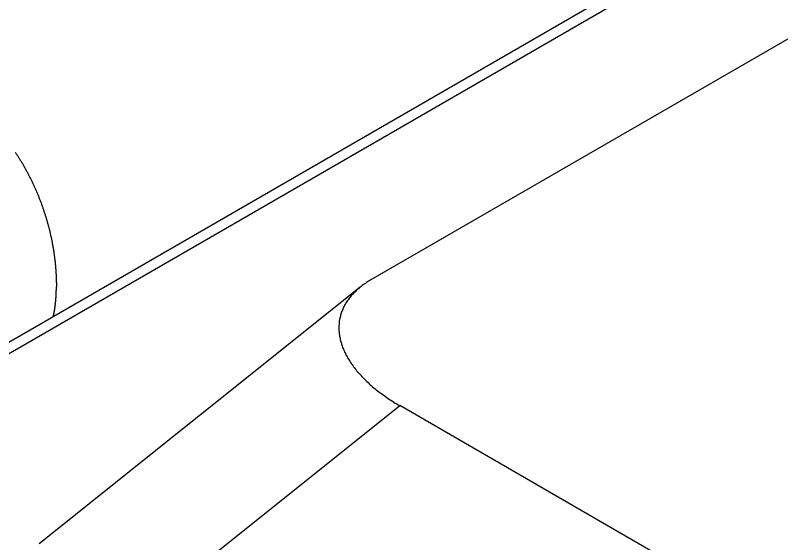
# Model space of a CAD drawing. Extents: x 3.27 to 9.48, y 3.29 to 7.63.
# Drawn here: x 7.7786 to 8.0045, y 7.1976 to 7.3533 of the extents above; entities that cross this region are included whole.
import ezdxf

# ---------------------------------------------------------------- set-up
doc = ezdxf.new("R2010")
doc.units = 0
doc.layers.add('VISIBLE_EDGES_ANSI_', color=7, linetype='CONTINUOUS')
doc.layers.add('VISIBLE_TANGENT_EDGES_ANSI', color=7, linetype='CONTINUOUS')

msp = doc.modelspace()

# ---------------------------------------------------------------- linework, layer by layer
at = {"layer": 'VISIBLE_EDGES_ANSI_'}
for p, q in [((8.17055, 7.48436), (7.69729, 7.21113)), ((8.21164, 7.46485), (7.8834, 7.27533)), ((7.88026, 7.27321), (7.78563, 7.19762)), ((8.19292, 7.06449), (7.8919, 7.23828))]:
    msp.add_line(p, q, dxfattribs=at)
for points in [[(7.77857, 7.31301, 0), (7.7787, 7.31281, 0), (7.77883, 7.31262, 0), (7.77895, 7.31242, 0), (7.77908, 7.31222, 0), (7.77921, 7.31203, 0), (7.77933, 7.31183, 0), (7.77945, 7.31163, 0), (7.77958, 7.31143, 0), (7.7797, 7.31123, 0), (7.77982, 7.31103, 0), (7.77994, 7.31083, 0), (7.78007, 7.31063, 0), (7.78019, 7.31043, 0), (7.78031, 7.31023, 0), (7.78043, 7.31002, 0), (7.78055, 7.30982, 0), (7.78067, 7.30962, 0), (7.78078, 7.30941, 0), (7.7809, 7.30921, 0), (7.78102, 7.30901, 0), (7.78113, 7.3088, 0), (7.78125, 7.3086, 0), (7.78137, 7.30839, 0), (7.78148, 7.30818, 0), (7.78159, 7.30798, 0), (7.78171, 7.30777, 0), (7.78182, 7.30756, 0), (7.78193, 7.30735, 0), (7.78205, 7.30715, 0), (7.78216, 7.30694, 0), (7.78227, 7.30673, 0), (7.78238, 7.30652, 0), (7.78249, 7.30631, 0), (7.7826, 7.3061, 0), (7.78271, 7.30589, 0), (7.78281, 7.30568, 0), (7.78292, 7.30546, 0), (7.78303, 7.30525, 0), (7.78313, 7.30504, 0), (7.78324, 7.30483, 0), (7.78334, 7.30461, 0), (7.78345, 7.3044, 0), (7.78355, 7.30418, 0), (7.78365, 7.30397, 0), (7.78376, 7.30375, 0), (7.78386, 7.30354, 0), (7.78396, 7.30332, 0), (7.78406, 7.30311, 0), (7.78416, 7.30289, 0), (7.78426, 7.30267, 0), (7.78436, 7.30245, 0), (7.78445, 7.30224, 0), (7.78455, 7.30202, 0), (7.78465, 7.3018, 0), (7.78474, 7.30158, 0), (7.78484, 7.30136, 0), (7.78493, 7.30114, 0), (7.78503, 7.30092, 0), (7.78512, 7.3007, 0), (7.78521, 7.30048, 0), (7.7853, 7.30025, 0), (7.78539, 7.30003, 0), (7.78549, 7.29981, 0), (7.78557, 7.29959, 0), (7.78566, 7.29936, 0), (7.78575, 7.29914, 0), (7.78584, 7.29891, 0), (7.78593, 7.29869, 0), (7.78601, 7.29846, 0), (7.7861, 7.29824, 0), (7.78618, 7.29801, 0), (7.78627, 7.29779, 0), (7.78635, 7.29756, 0), (7.78643, 7.29733, 0), (7.78652, 7.2971, 0), (7.7866, 7.29688, 0), (7.78668, 7.29665, 0), (7.78676, 7.29642, 0), (7.78684, 7.29619, 0), (7.78691, 7.29596, 0), (7.78699, 7.29573, 0), (7.78707, 7.2955, 0), (7.78715, 7.29527, 0), (7.78722, 7.29504, 0), (7.78729, 7.29481, 0), (7.78737, 7.29458, 0), (7.78744, 7.29434, 0), (7.78751, 7.29411, 0), (7.78759, 7.29388, 0), (7.78766, 7.29365, 0), (7.78773, 7.29341, 0), (7.7878, 7.29318, 0), (7.78786, 7.29295, 0), (7.78793, 7.29271, 0), (7.788, 7.29248, 0), (7.78807, 7.29224, 0), (7.78813, 7.29201, 0), (7.7882, 7.29177, 0), (7.78826, 7.29154, 0), (7.78832, 7.2913, 0), (7.78838, 7.29106, 0), (7.78845, 7.29083, 0), (7.78851, 7.29059, 0), (7.78857, 7.29035, 0), (7.78863, 7.29012, 0), (7.78868, 7.28988, 0), (7.78874, 7.28964, 0), (7.7888, 7.2894, 0), (7.78886, 7.28916, 0), (7.78891, 7.28892, 0), (7.78897, 7.28869, 0), (7.78902, 7.28845, 0), (7.78907, 7.28821, 0), (7.78912, 7.28797, 0), (7.78917, 7.28773, 0), (7.78923, 7.28749, 0), (7.78928, 7.28725, 0), (7.78932, 7.28701, 0), (7.78937, 7.28676, 0), (7.78942, 7.28652, 0), (7.78947, 7.28628, 0), (7.78951, 7.28604, 0), (7.78956, 7.2858, 0), (7.7896, 7.28556, 0), (7.78964, 7.28531, 0), (7.78969, 7.28507, 0), (7.78973, 7.28483, 0), (7.78977, 7.28459, 0), (7.78981, 7.28434, 0), (7.78985, 7.2841, 0), (7.78988, 7.28386, 0), (7.78992, 7.28361, 0), (7.78996, 7.28337, 0), (7.78999, 7.28313, 0), (7.79003, 7.28288, 0), (7.79006, 7.28264, 0), (7.7901, 7.28239, 0), (7.79013, 7.28215, 0), (7.79016, 7.2819, 0), (7.79019, 7.28166, 0), (7.79022, 7.28141, 0), (7.79025, 7.28117, 0), (7.79028, 7.28092, 0), (7.7903, 7.28068, 0), (7.79033, 7.28043, 0), (7.79036, 7.28019, 0), (7.79038, 7.27994, 0), (7.7904, 7.2797, 0), (7.79043, 7.27945, 0), (7.79045, 7.2792, 0), (7.79047, 7.27896, 0), (7.79049, 7.27871, 0), (7.79051, 7.27846, 0), (7.79053, 7.27822, 0), (7.79054, 7.27797, 0), (7.79056, 7.27772, 0), (7.79058, 7.27748, 0), (7.79059, 7.27723, 0), (7.79061, 7.27698, 0), (7.79062, 7.27674, 0), (7.79063, 7.27649, 0), (7.79064, 7.27624, 0), (7.79065, 7.27599, 0), (7.79066, 7.27575, 0), (7.79067, 7.2755, 0), (7.79068, 7.27525, 0), (7.79069, 7.27501, 0), (7.79069, 7.27476, 0), (7.7907, 7.27451, 0), (7.7907, 7.27426, 0), (7.7907, 7.27401, 0), (7.79071, 7.27377, 0), (7.79071, 7.27352, 0), (7.79071, 7.27327, 0)], [(7.8834, 7.27533, 0), (7.88306, 7.27513, 0), (7.88272, 7.27493, 0), (7.8824, 7.27473, 0), (7.88207, 7.27452, 0), (7.88176, 7.27431, 0), (7.88145, 7.27409, 0), (7.88114, 7.27388, 0), (7.88084, 7.27366, 0), (7.88055, 7.27343, 0), (7.88026, 7.27321, 0), (7.87998, 7.27298, 0), (7.8797, 7.27275, 0), (7.87944, 7.27251, 0), (7.87917, 7.27228, 0), (7.87891, 7.27204, 0), (7.87866, 7.27179, 0), (7.87842, 7.27155, 0), (7.87818, 7.2713, 0), (7.87795, 7.27105, 0), (7.87772, 7.2708, 0), (7.8775, 7.27054, 0), (7.87729, 7.27029, 0), (7.87708, 7.27003, 0), (7.87688, 7.26976, 0), (7.87669, 7.2695, 0), (7.8765, 7.26923, 0), (7.87632, 7.26896, 0), (7.87614, 7.26869, 0), (7.87597, 7.26842, 0), (7.87581, 7.26814, 0), (7.87566, 7.26787, 0), (7.87551, 7.26759, 0), (7.87537, 7.2673, 0), (7.87523, 7.26702, 0), (7.8751, 7.26673, 0), (7.87498, 7.26645, 0), (7.87487, 7.26616, 0), (7.87476, 7.26587, 0), (7.87466, 7.26557, 0), (7.87456, 7.26528, 0), (7.87448, 7.26498, 0), (7.8744, 7.26469, 0), (7.87432, 7.26439, 0), (7.87425, 7.26409, 0), (7.87419, 7.26378, 0), (7.87414, 7.26348, 0), (7.87409, 7.26317, 0), (7.87405, 7.26287, 0), (7.87402, 7.26256, 0), (7.874, 7.26225, 0), (7.87398, 7.26194, 0), (7.87396, 7.26163, 0), (7.87396, 7.26132, 0), (7.87396, 7.261, 0), (7.87397, 7.26069, 0), (7.87398, 7.26037, 0), (7.87401, 7.26006, 0), (7.87404, 7.25974, 0), (7.87407, 7.25942, 0), (7.87412, 7.2591, 0), (7.87416, 7.25878, 0), (7.87422, 7.25846, 0), (7.87429, 7.25814, 0), (7.87436, 7.25782, 0), (7.87443, 7.2575, 0), (7.87452, 7.25718, 0), (7.87461, 7.25686, 0), (7.87471, 7.25653, 0), (7.87481, 7.25621, 0), (7.87492, 7.25589, 0), (7.87504, 7.25556, 0), (7.87516, 7.25524, 0), (7.87529, 7.25491, 0), (7.87543, 7.25459, 0), (7.87558, 7.25427, 0), (7.87573, 7.25394, 0), (7.87589, 7.25362, 0), (7.87605, 7.25329, 0), (7.87622, 7.25297, 0), (7.8764, 7.25264, 0), (7.87658, 7.25232, 0), (7.87678, 7.252, 0), (7.87697, 7.25167, 0), (7.87718, 7.25135, 0), (7.87739, 7.25103, 0), (7.8776, 7.25071, 0), (7.87783, 7.25039, 0), (7.87805, 7.25007, 0), (7.87829, 7.24975, 0), (7.87853, 7.24943, 0), (7.87878, 7.24911, 0), (7.87903, 7.24879, 0), (7.87929, 7.24848, 0), (7.87956, 7.24816, 0), (7.87983, 7.24785, 0), (7.88011, 7.24753, 0), (7.88039, 7.24722, 0), (7.88069, 7.24691, 0), (7.88098, 7.2466, 0), (7.88128, 7.24629, 0), (7.88159, 7.24598, 0), (7.8819, 7.24567, 0), (7.88222, 7.24537, 0), (7.88255, 7.24506, 0), (7.88288, 7.24476, 0), (7.88321, 7.24446, 0), (7.88356, 7.24416, 0), (7.8839, 7.24386, 0), (7.88426, 7.24356, 0), (7.88461, 7.24327, 0), (7.88498, 7.24297, 0), (7.88534, 7.24268, 0), (7.88572, 7.24239, 0), (7.8861, 7.2421, 0), (7.88648, 7.24182, 0), (7.88687, 7.24153, 0), (7.88726, 7.24125, 0), (7.88766, 7.24097, 0), (7.88806, 7.24069, 0), (7.88847, 7.24041, 0), (7.88888, 7.24014, 0), (7.8893, 7.23987, 0), (7.88972, 7.2396, 0), (7.89015, 7.23933, 0), (7.89058, 7.23906, 0), (7.89102, 7.2388, 0), (7.89145, 7.23854, 0), (7.8919, 7.23828, 0)], [(7.78984, 7.26456, 0), (7.78985, 7.26463, 0), (7.78986, 7.2647, 0), (7.78988, 7.26476, 0), (7.78989, 7.26483, 0), (7.7899, 7.2649, 0), (7.78992, 7.26497, 0), (7.78993, 7.26503, 0), (7.78994, 7.2651, 0), (7.78995, 7.26517, 0), (7.78997, 7.26524, 0), (7.78998, 7.26531, 0), (7.78999, 7.26537, 0), (7.79, 7.26544, 0), (7.79002, 7.26551, 0), (7.79003, 7.26558, 0), (7.79004, 7.26565, 0), (7.79005, 7.26571, 0), (7.79006, 7.26578, 0), (7.79008, 7.26585, 0), (7.79009, 7.26592, 0), (7.7901, 7.26598, 0), (7.79011, 7.26605, 0), (7.79012, 7.26612, 0), (7.79013, 7.26619, 0), (7.79014, 7.26626, 0), (7.79015, 7.26632, 0), (7.79016, 7.26639, 0), (7.79018, 7.26646, 0), (7.79019, 7.26653, 0), (7.7902, 7.2666, 0), (7.79021, 7.26666, 0), (7.79022, 7.26673, 0), (7.79023, 7.2668, 0), (7.79024, 7.26687, 0), (7.79025, 7.26694, 0), (7.79026, 7.267, 0), (7.79027, 7.26707, 0), (7.79028, 7.26714, 0), (7.79029, 7.26721, 0), (7.7903, 7.26728, 0), (7.79031, 7.26734, 0), (7.79031, 7.26741, 0), (7.79032, 7.26748, 0), (7.79033, 7.26755, 0), (7.79034, 7.26762, 0), (7.79035, 7.26768, 0), (7.79036, 7.26775, 0), (7.79037, 7.26782, 0), (7.79038, 7.26789, 0), (7.79038, 7.26796, 0), (7.79039, 7.26802, 0), (7.7904, 7.26809, 0), (7.79041, 7.26816, 0), (7.79042, 7.26823, 0), (7.79042, 7.2683, 0), (7.79043, 7.26836, 0), (7.79044, 7.26843, 0), (7.79045, 7.2685, 0), (7.79045, 7.26857, 0), (7.79046, 7.26864, 0), (7.79047, 7.2687, 0), (7.79048, 7.26877, 0), (7.79048, 7.26884, 0), (7.79049, 7.26891, 0), (7.7905, 7.26898, 0), (7.7905, 7.26904, 0), (7.79051, 7.26911, 0), (7.79052, 7.26918, 0), (7.79052, 7.26925, 0), (7.79053, 7.26932, 0), (7.79054, 7.26939, 0), (7.79054, 7.26945, 0), (7.79055, 7.26952, 0), (7.79055, 7.26959, 0), (7.79056, 7.26966, 0), (7.79056, 7.26973, 0), (7.79057, 7.26979, 0), (7.79058, 7.26986, 0), (7.79058, 7.26993, 0), (7.79059, 7.27, 0), (7.79059, 7.27007, 0), (7.7906, 7.27013, 0), (7.7906, 7.2702, 0), (7.79061, 7.27027, 0), (7.79061, 7.27034, 0), (7.79061, 7.27041, 0), (7.79062, 7.27048, 0), (7.79062, 7.27054, 0), (7.79063, 7.27061, 0), (7.79063, 7.27068, 0), (7.79064, 7.27075, 0), (7.79064, 7.27082, 0), (7.79064, 7.27088, 0), (7.79065, 7.27095, 0), (7.79065, 7.27102, 0), (7.79065, 7.27109, 0), (7.79066, 7.27116, 0), (7.79066, 7.27123, 0), (7.79066, 7.27129, 0), (7.79067, 7.27136, 0), (7.79067, 7.27143, 0), (7.79067, 7.2715, 0), (7.79068, 7.27157, 0), (7.79068, 7.27163, 0), (7.79068, 7.2717, 0), (7.79068, 7.27177, 0), (7.79068, 7.27184, 0), (7.79069, 7.27191, 0), (7.79069, 7.27198, 0), (7.79069, 7.27204, 0), (7.79069, 7.27211, 0), (7.79069, 7.27218, 0), (7.7907, 7.27225, 0), (7.7907, 7.27232, 0), (7.7907, 7.27238, 0), (7.7907, 7.27245, 0), (7.7907, 7.27252, 0), (7.7907, 7.27259, 0), (7.7907, 7.27266, 0), (7.7907, 7.27273, 0), (7.79071, 7.27279, 0), (7.79071, 7.27286, 0), (7.79071, 7.27293, 0), (7.79071, 7.273, 0), (7.79071, 7.27307, 0), (7.79071, 7.27313, 0), (7.79071, 7.2732, 0), (7.79071, 7.27327, 0)]]:
    msp.add_polyline3d(points, dxfattribs=at)
at = {"layer": 'VISIBLE_TANGENT_EDGES_ANSI'}
for p, q in [((7.70386, 7.21159), (8.17712, 7.48483)), ((7.80644, 7.17002), (7.8919, 7.23828))]:
    msp.add_line(p, q, dxfattribs=at)

doc.saveas('drawing.dxf')
